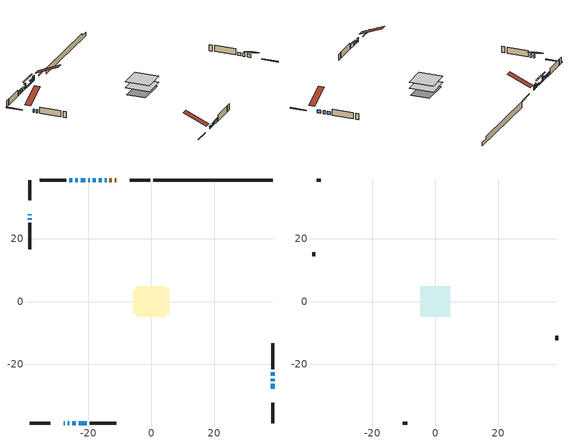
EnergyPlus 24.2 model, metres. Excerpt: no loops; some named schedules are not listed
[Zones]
conditioned space
 floor adiabatic (AdiabaticFloorConstruction): -4.83,-4.83 -4.83,4.83 4.83,4.83 4.83,-4.83 z0.77
 floor foundation (Slab1 construction): -5.78,-3.72 -5.78,3.72 5.78,3.72 5.78,-3.72 z-1.55
 wall outside (RimJoist1 construction): -0.27,38.64 -6.78,38.64 / -38.64,-38.64 -32.13,-38.64 / -38.64,38.64 -38.64,32.13 / 38.64,-38.64 38.64,-32.13 z0.77:1.07
 wall outside (AdiabaticWallConstruction 1): -11.15,38.64 -11.69,38.64 / -12.62,38.64 -13.29,38.64 z0.77:2.8
 wall outside (AdiabaticWallConstruction): -14.22,38.64 -14.8,38.64 / -20.93,38.64 -22.46,38.64 z0.77:1.71; 38.64,-27.76 38.64,-26.23 / 38.64,-25.31 38.64,-24.54 / -38.64,27.76 -38.64,27.36 / -38.64,26.43 -38.64,25.96 / 38.64,-23.61 38.64,-22.54 z0.77:1.99; -15.73,38.64 -16.65,38.64 z0.77:1.31; -17.57,38.64 -18.57,38.64 z0.77:1.36; -27.76,-38.64 -27.45,-38.64 z0.77:1.69; -19.49,38.64 -20.01,38.64 z0.77:2.6; -23.38,38.64 -24.15,38.64 z0.77:1.86; -25.08,38.64 -26.15,38.64 z0.77:1.84; -26.53,-38.64 -26.03,-38.64 z0.77:1.27; -25.1,-38.64 -24.03,-38.64 z0.77:1.89; -23.1,-38.64 -20.54,-38.64 z0.77:2.17
 wall outside (Wall1 construction): -27.07,38.64 -35.48,38.64 / -19.61,-38.64 -11.2,-38.64 / -38.64,25.03 -38.64,16.62 / 38.64,-21.61 38.64,-13.2 z0.77:3.21
 wall foundation (FoundationWall1 construction): 0.66,38.64,-1.55 0.66,38.64,0.77 34.85,38.64,0.77 34.85,38.64,-0.14 38.64,38.64,-0.14 38.64,38.64,-1.55
 window (WindowConstruction 9): -14.22,38.64 -14.8,38.64 z0.77:1.71
 window (WindowConstruction 7): 38.64,-27.76 38.64,-26.23 z0.77:1.99
 window (WindowConstruction 8): 38.64,-25.31 38.64,-24.54 z0.77:1.99
 window (WindowConstruction 11): -15.73,38.64 -16.65,38.64 z0.77:1.3
 window (WindowConstruction 12): -17.58,38.64 -18.57,38.64 z0.77:1.36
 window (WindowConstruction 13): -38.64,27.76 -38.64,27.36 z0.77:1.99
 window (WindowConstruction 14): -38.64,26.43 -38.64,25.96 z0.77:1.99
 window (WindowConstruction 15): 38.64,-23.61 38.64,-22.54 z0.77:1.99
 window (WindowConstruction 10): -27.76,-38.64 -27.46,-38.64 z0.77:1.68
 window (WindowConstruction): -19.49,38.64 -20,38.64 z0.77:2.6
 window (WindowConstruction 1): -20.93,38.64 -22.46,38.64 z0.77:1.71
 window (WindowConstruction 2): -23.39,38.64 -24.15,38.64 z0.77:1.86
 window (WindowConstruction 3): -25.08,38.64 -26.14,38.64 z0.77:1.84
 window (WindowConstruction 4): -26.53,-38.64 -26.03,-38.64 z0.77:1.27
 window (WindowConstruction 5): -25.1,-38.64 -24.03,-38.64 z0.77:1.89
 window (WindowConstruction 6): -23.1,-38.64 -20.54,-38.64 z0.77:2.17
 door (Door): -11.15,38.64 -11.69,38.64 z0.77:2.8
 door (Door 1): -12.62,38.64 -13.29,38.64 z0.77:2.8
 ceiling adiabatic (AdiabaticFloorConstruction): 4.83,-4.83 4.83,4.83 -4.83,4.83 -4.83,-4.83 z0.77
attic - vented
 floor to conditioned space (Floor1 construction Reversed): -4.83,-4.83 -4.83,4.83 4.83,4.83 4.83,-4.83 z3.21
 wall outside (Wall2 construction): -36.41,38.64 -37.71,38.64 / -10.27,-38.64 -8.97,-38.64 / -38.64,15.69 -38.64,14.39 / 38.64,-12.27 38.64,-10.97 z0.77:3.21
 roof outside (Roof1 construction): -10.22,38.64,3.21 -10.22,29.37,7.07 -7.71,29.37,7.07 -7.71,38.64,3.21; -28.69,-38.64,3.21 -28.69,-29.37,7.07 -31.2,-29.37,7.07 -31.2,-38.64,3.21; -38.64,28.69,3.21 -29.37,28.69,7.07 -29.37,31.2,7.07 -38.64,31.2,3.21; 38.64,-28.69,3.21 29.37,-28.69,7.07 29.37,-31.2,7.07 38.64,-31.2,3.21
shading: -15.1,38.64 -13.92,38.64 -13.92,39.1 -15.1,39.1 z2.01; -19.24,38.64 -13.14,38.64 -13.14,39.1 -19.24,39.1 z3.89; -21.16,38.64 -14.98,38.64 -14.98,39.1 -21.16,39.1 z3.95; -27.16,-38.64 -28.06,-38.64 -28.06,-39.1 -27.16,-39.1 z1.98; -20.15,38.64 -19.35,38.64 -19.35,39.1 -20.15,39.1 z2.75; -22.61,38.64 -20.78,38.64 -20.78,39.1 -22.61,39.1 z1.86; -24.3,38.64 -23.24,38.64 -23.24,39.1 -24.3,39.1 z2.01; -26.29,38.64 -24.93,38.64 -24.93,39.1 -26.29,39.1 z1.99; -25.88,-38.64 -26.68,-38.64 -26.68,-39.1 -25.88,-39.1 z1.42; -23.88,-38.64 -25.25,-38.64 -25.25,-39.1 -23.88,-39.1 z2.04; -20.39,-38.64 -23.25,-38.64 -23.25,-39.1 -20.39,-39.1 z2.32
[Building]
Building 1: Terrain=Suburbs
[Site:Location]
Edmonton Intl AP_AB: Latitude {deg}=53.31; Longitude {deg}=-113.58; Time Zone {hr}=-7; Elevation {m}=723; Keep Site Location Information=Yes
[Site:GroundTemperature:Shallow]
-1.56185, -3.61833, -3.78302, -2.80711, 1.11059, 5.01004, 8.39065, 10.5322, 10.7141, 8.97234, 5.67794, 1.89811
[Site:WaterMainsTemperature]
Calculation Method=Schedule; Temperature Schedule=mains temperature schedule
[Material] Roughness=Rough; Thermal Absorptance=0.9
Name | Thickness {m} | Conductivity {W/m-K} | Density {kg/m3} | Specific Heat {J/kg-K} | Solar Absorptance | Visible Absorptance
asphalt or fiberglass shingles | 0.00635 | 0.162714 | 1121.4 | 1465.45 | 0.4 | 0.4
ceiling loosefill ins | 0.169333 | 0.0480833 | 16.02 | 1046.75 | 0.7 | 0.7
ceiling stud and cavity | 0.1397 | 0.0808738 | 65.682 | 1177.47 | 0.7 | 0.7
concrete 4.0 in. | 0.1016 | 1.803125 | 2242.8 | 837.4 | 0.7 | 0.7
concrete 8.0 in. | 0.2032 | 1.803125 | 2242.8 | 837.4 | 0.7 | 0.7
door material | 0.04445 | 0.053851 | 512.64 | 1214.23 | 0.7 | 0.7
door material 1 | 0.04445 | 0.188738 | 512.64 | 1214.23 | 0.7 | 0.7
exterior vertical ins | 0.0267162 | 0.029427 | 32.04 | 1214.23 | 0.7 | 0.7
floor covering | 0.0127 | 0.0433444 | 54.468 | 1339.84 | 0.6 | 0.6
floor rigid ins; wall rigid ins | 0.512978 | 0.029427 | 32.04 | 1214.23 | 0.7 | 0.7
floor stud and cavity | 0.1397 | 1.75129 | 37.0049 | 1207.88 | 0.7 | 0.7
furniture material conditioned space 1 | 0.1524 | 0.115458 | 640.8 | 1214.23 | 0.6 | 0.6
gypsum board | 0.0127 | 0.160291 | 801 | 837.4 | 0.6 | 0.6
gypsum board 1 | 0.0127 | 0.160291 | 801 | 837.4 | 0.7 | 0.7
osb sheathing 0.5 in. | 0.0127 | 0.115458 | 512.64 | 1214.23 | 0.7 | 0.7
osb sheathing 0.75 in. | 0.01905 | 0.115458 | 512.64 | 1214.23 | 0.7 | 0.7
osb sheathing 2.0 in. | 0.0508 | 0.115458 | 512.64 | 1214.23 | 0.7 | 0.7
rim joist stud and cavity | 0.0508 | 0.0474835 | 125.044 | 1163.47 | 0.6 | 0.6
wall stud and cavity | 0.1397 | 0.113992 | 139.0536 | 1170.24 | 0.7 | 0.7
wall stud and cavity 1 | 0.0889 | 6.1454 | 50.32683 | 1063.81 | 0.6 | 0.6
wall stud and cavity 2 | 0.0889 | 0.380278 | 52.3479 | 1209.89 | 0.7 | 0.7
wall stud and cavity 3 | 0.0889 | 0.391764 | 83.0341 | 1211.67 | 0.7 | 0.7
wood siding | 0.0254 | 0.102417 | 544.68 | 1172.36 | 0.4 | 0.4
wood siding 1 | 0.00254 | 0.102417 | 544.68 | 1172.36 | 0.4 | 0.4
wood siding 2; wood siding 3; wood siding 4 | 0.0254 | 0.102417 | 544.68 | 1172.36 | 0.7 | 0.7
[WindowMaterial:SimpleGlazingSystem]
Name | U-Factor {W/m2-K} | Solar Heat Gain Coefficient
WindowMaterial | 1.740307 | 0.25
WindowMaterial 1 | 2.97698 | 0.57
WindowMaterial 10 | 5.49119 | 0.61
WindowMaterial 11 | 5.29076 | 0.62
WindowMaterial 12 | 5.15165 | 0.63
WindowMaterial 2 | 3.01445 | 0.51
WindowMaterial 3 | 3.003662 | 0.54
WindowMaterial 4 | 3.09508 | 0.34
WindowMaterial 5 | 2.99912 | 0.55
WindowMaterial 6 | 3.03546 | 0.7
WindowMaterial 7 | 1.510348 | 0.29
WindowMaterial 8 | 2.7578 | 0.6
WindowMaterial 9 | 4.81665 | 0.58
[Construction]
AdiabaticFloorConstruction: floor stud and cavity, floor rigid ins, osb sheathing 0.75 in., floor covering
AdiabaticWallConstruction: wood siding 3, wall rigid ins, wall stud and cavity 2, gypsum board
AdiabaticWallConstruction 1: wood siding 4, wall rigid ins, wall stud and cavity 2, gypsum board
Door: door material
Door 1: door material 1
Floor1 construction Reversed: gypsum board, ceiling stud and cavity, ceiling loosefill ins
FoundationWall1 construction: concrete 8.0 in., gypsum board 1
furniture construction conditioned space 1: furniture material conditioned space 1
PartitionWallConstruction: gypsum board, wall stud and cavity 3, gypsum board
RimJoist1 construction: wood siding 2, osb sheathing 2.0 in., rim joist stud and cavity
Roof1 construction: asphalt or fiberglass shingles
Slab1 construction: concrete 4.0 in.
Wall1 construction: wood siding, osb sheathing 0.5 in., wall stud and cavity, gypsum board
Wall2 construction: wood siding 1, wall stud and cavity 1
WindowConstruction; WindowConstruction 7: WindowMaterial
WindowConstruction 1: WindowMaterial 1
WindowConstruction 10: WindowMaterial 9
WindowConstruction 11; WindowConstruction 13: WindowMaterial 10
WindowConstruction 12; WindowConstruction 14: WindowMaterial 11
WindowConstruction 15: WindowMaterial 12
WindowConstruction 2: WindowMaterial 2
WindowConstruction 3: WindowMaterial 3
WindowConstruction 4: WindowMaterial 4
WindowConstruction 5: WindowMaterial 5
WindowConstruction 6: WindowMaterial 6
WindowConstruction 8: WindowMaterial 7
WindowConstruction 9: WindowMaterial 8
[Zone] Multiplier=1; Part of Total Floor Area=Yes
Name | Volume {m3}
attic - vented | 57.6487
conditioned space | 448.1
[Space]
Name | Zone | Volume {m3}
attic - vented 1 | attic - vented | 57.6487
conditioned space 1 | conditioned space | 448.1
[ZoneInfiltration:EffectiveLeakageArea]
infil attic - vented 1: Zone or Space=attic - vented 1; Schedule=Always On Discrete; Effective Air Leakage Area {cm2}=3240.7; Stack Coefficient=0.000438263; Wind Coefficient=1.41445e-05
[ZoneMixing]
whole house fan mix: Zone or Space=attic - vented; Schedule=Always On Continuous; Design Flow Rate Calculation Method=Flow/Zone; Design Flow Rate {m3/s}=0; Source Zone or Space=conditioned space
[SurfaceProperty:ExposedFoundationPerimeter]
Slab1: Exposed Perimeter Calculation Method=TotalExposedPerimeter; Total Exposed Perimeter {m}=37.98
[InternalMass] Zone or ZoneList=conditioned space; Space or SpaceList=conditioned space 1
Name | Construction | Surface Area {m2}
furniture mass conditioned space 1 | furniture construction conditioned space 1 | 71.6803
partition wall mass | PartitionWallConstruction | 179.201
[Lights]
interior lighting: Zone or ZoneList or Space or SpaceList=conditioned space 1; Schedule=interior lighting schedule; Design Level Calculation Method=LightingLevel; Lighting Level {W}=343.2; Return Air Fraction=0; Fraction Radiant=0.6; Fraction Visible=0.2; Fraction Replaceable=1
[People]
occupants: Zone or ZoneList or Space or SpaceList=conditioned space 1; Number of People Schedule=occupants schedule; Number of People Calculation Method=People; Number of People=3; Fraction Radiant=0.314171; Sensible Heat Fraction=0.56303; Activity Level Schedule=occupants activity schedule; Carbon Dioxide Generation Rate {m3/s-W}=0; Enable ASHRAE 55 Comfort Warnings=No; Mean Radiant Temperature Calculation Type=EnclosureAveraged
[ElectricEquipment] Zone or ZoneList or Space or SpaceList=conditioned space 1; Design Level Calculation Method=EquipmentLevel
Name | Schedule | Design Level {W} | Fraction Latent | Fraction Radiant | Fraction Lost
clothes dryer | clothes dryer schedule | 140.772 | 0.015 | 0.081 | 0.85
clothes washer | clothes washer schedule | 32.1985 | 0.03 | 0.162 | 0.7
cooking range | cooking range schedule | 215.147 | 0.08 | 0.432 | 0.2
dishwasher | dishwasher schedule | 66.8632 | 0.3 | 0.18 | 0.4
fridge | fridge schedule | 72.9452 | 0 | 0.6 | 0
mech vent bath fan 0 | mech vent bath fan 0 schedule | 25.1 | 0 | 0 | 1
mech vent bath fan 1 | mech vent bath fan 1 schedule | 25.1 | 0 | 0 | 1
mech vent house fan | mech vent house fan schedule | 0 | 0 | 0 | 1
mech vent house fan cfis | mech vent house fan cfis schedule | 0 | 0 | 0 | 0
mech vent range fan 0 | mech vent range fan 0 schedule | 57 | 0 | 0 | 1
misc plug loads | misc plug loads schedule | 494.7 | 0.045 | 0.513 | 0.1
whole house fan | Always On Discrete | 0 | 0 | 0 | 1
[OtherEquipment] Zone or ZoneList or Space or SpaceList=conditioned space 1; Design Level Calculation Method=EquipmentLevel
Name | Fuel Type | Schedule | Design Level {W} | Fraction Latent | Fraction Radiant | Fraction Lost
clothes dryer 1 | Electricity | clothes dryer schedule | 0 | 0.015 | 0.081 | 0.85
cooking range 1 | Electricity | cooking range schedule | 0 | 0.08 | 0.432 | 0.2
general water use latent | None | general water use schedule | 62.594 | 1 | 0 | 0
general water use sensible | None | general water use schedule | -61.6891 | 0 | 0.6 | 0
mech vent house fan latent load | None | Always On Discrete | 0 | 1 | 0 | 0
mech vent house fan sensible load | None | Always On Discrete | 0 | 0 | 0 | 0
water heater energy adjustment1 | NaturalGas | Always On Discrete | 0.01 | 0 | 0 | 1
[ZoneInfiltration:DesignFlowRate] Zone or ZoneList or Space or SpaceList=conditioned space 1; Schedule=Always On Discrete; Design Flow Rate Calculation Method=Flow/Zone; Design Flow Rate {m3/s}=0
infil flow; natural vent flow; whole house fan flow
[AvailabilityManager:Scheduled]
furnace airloop Availability Manager: Schedule=Always On Discrete
[Foundation:Kiva]
Foundation Kiva 1: Initial Indoor Air Temperature {C}=18; Wall Height Above Grade {m}=0.769986; Wall Depth Below Slab {m}=0.2032; Custom Block Material Name 1=exterior vertical ins; Custom Block Depth 1 {m}=2.31999; Custom Block X Position 1 {m}=0.2159; Custom Block Z Position 1 {m}=0
[Foundation:Kiva:Settings]
Soil Conductivity {W/m-K}=0.849921; Soil Density {kg/m3}=1842.3; Soil Specific Heat {J/kg-K}=418.7; Ground Solar Absorptivity=0.9; Ground Thermal Absorptivity=0.9; Ground Surface Roughness {m}=0.03; Far-Field Width {m}=40; Deep-Ground Boundary Condition=ZeroFlux; Deep-Ground Depth {m}=40; Minimum Cell Dimension {m}=0.2; Maximum Cell Growth Coefficient=3; Simulation Timestep=Timestep
[Exterior:Lights]
exterior lighting: Schedule=exterior lighting schedule; Design Level {W}=75.6
[EnergyManagementSystem:GlobalVariable]
furnace_airloop_Fan_RTF
infil_program_Qfan
infil_program_Qinf
natural_vent_program_Qnv
natural_vent_program_Qwhf
[EnergyManagementSystem:Sensor]
Name | Output:Variable or Output:Meter Index Key | Output:Variable or Output:Meter
airflow_gain | infil flow | Infiltration Sensible Heat Gain Energy
airflow_gain_1 | natural vent flow | Infiltration Sensible Heat Gain Energy
airflow_gain_2 | whole house fan flow | Infiltration Sensible Heat Gain Energy
airflow_loss | infil flow | Infiltration Sensible Heat Loss Energy
airflow_loss_1 | natural vent flow | Infiltration Sensible Heat Loss Energy
airflow_loss_2 | whole house fan flow | Infiltration Sensible Heat Loss Energy
clg_load_cond |  | Cooling:EnergyTransfer:Zone:CONDITIONED SPACE
clg_sp_s; clg_sp_s_1 | cooling setpoint | Schedule Value
clothes_dryer_exhaust_0_sch_s | clothes dryer exhaust 0 schedule | Schedule Value
cool_season | cooling season schedule | Schedule Value
htg_load_cond |  | Heating:EnergyTransfer:Zone:CONDITIONED SPACE
htg_sp_s; htg_sp_s_1 | heating setpoint | Schedule Value
ig_ee_conv | clothes dryer | Electric Equipment Convective Heating Energy
ig_ee_conv_2 | cooking range | Electric Equipment Convective Heating Energy
ig_ee_conv_4 | fridge | Electric Equipment Convective Heating Energy
ig_ee_conv_5 | misc plug loads | Electric Equipment Convective Heating Energy
ig_ee_conv_6 | whole house fan | Electric Equipment Convective Heating Energy
ig_ee_rad | clothes dryer | Electric Equipment Radiant Heating Energy
ig_ee_rad_2 | cooking range | Electric Equipment Radiant Heating Energy
ig_ee_rad_4 | fridge | Electric Equipment Radiant Heating Energy
ig_ee_rad_5 | misc plug loads | Electric Equipment Radiant Heating Energy
ig_ee_rad_6 | whole house fan | Electric Equipment Radiant Heating Energy
ig_lgt_conv | interior lighting | Lights Convective Heating Energy
ig_lgt_rad | interior lighting | Lights Radiant Heating Energy
ig_lgt_vis | interior lighting | Lights Visible Radiation Heating Energy
ig_oe_conv | clothes dryer 1 | Other Equipment Convective Heating Energy
ig_oe_conv_1 | cooking range 1 | Other Equipment Convective Heating Energy
ig_oe_conv_2 | general water use latent | Other Equipment Convective Heating Energy
ig_oe_conv_3 | general water use sensible | Other Equipment Convective Heating Energy
ig_oe_conv_4 | water heater energy adjustment1 | Other Equipment Convective Heating Energy
ig_oe_rad | clothes dryer 1 | Other Equipment Radiant Heating Energy
ig_oe_rad_1 | cooking range 1 | Other Equipment Radiant Heating Energy
ig_oe_rad_2 | general water use latent | Other Equipment Radiant Heating Energy
ig_oe_rad_3 | general water use sensible | Other Equipment Radiant Heating Energy
ig_oe_rad_4 | water heater energy adjustment1 | Other Equipment Radiant Heating Energy
ig_ppl_conv | occupants | People Convective Heating Energy
ig_ppl_rad | occupants | People Radiant Heating Energy
im_conv | furniture mass conditioned space 1 | Surface Inside Face Convection Heat Gain Energy
im_conv_1 | partition wall mass | Surface Inside Face Convection Heat Gain Energy
im_ig | furniture mass conditioned space 1 | Surface Inside Face Internal Gains Radiation Heat Gain Energy
im_ig_1 | partition wall mass | Surface Inside Face Internal Gains Radiation Heat Gain Energy
im_lgt | furniture mass conditioned space 1 | Surface Inside Face Lights Radiation Heat Gain Energy
im_lgt_1 | partition wall mass | Surface Inside Face Lights Radiation Heat Gain Energy
im_sol | furniture mass conditioned space 1 | Surface Inside Face Solar Radiation Heat Gain Energy
im_sol_1 | partition wall mass | Surface Inside Face Solar Radiation Heat Gain Energy
im_surf | furniture mass conditioned space 1 | Surface Inside Face Net Surface Thermal Radiation Heat Gain Energy
im_surf_1 | partition wall mass | Surface Inside Face Net Surface Thermal Radiation Heat Gain Energy
mech_vent_bath_fan_0_sch_s | mech vent bath fan 0 schedule | Schedule Value
mech_vent_bath_fan_1_sch_s | mech vent bath fan 1 schedule | Schedule Value
mech_vent_range_fan_0_sch_s | mech vent range fan 0 schedule | Schedule Value
mv_conv | mech vent bath fan 0 | Electric Equipment Convective Heating Energy
mv_conv_1 | mech vent bath fan 1 | Electric Equipment Convective Heating Energy
mv_conv_2 | mech vent house fan | Electric Equipment Convective Heating Energy
mv_conv_3 | mech vent house fan cfis | Electric Equipment Convective Heating Energy
mv_conv_4 | mech vent range fan 0 | Electric Equipment Convective Heating Energy
mv_conv_5 | mech vent house fan latent load | Other Equipment Convective Heating Energy
mv_conv_6 | mech vent house fan sensible load | Other Equipment Convective Heating Energy
mv_rad | mech vent bath fan 0 | Electric Equipment Radiant Heating Energy
mv_rad_1 | mech vent bath fan 1 | Electric Equipment Radiant Heating Energy
mv_rad_2 | mech vent house fan | Electric Equipment Radiant Heating Energy
mv_rad_3 | mech vent house fan cfis | Electric Equipment Radiant Heating Energy
mv_rad_4 | mech vent range fan 0 | Electric Equipment Radiant Heating Energy
mv_rad_5 | mech vent house fan latent load | Other Equipment Radiant Heating Energy
mv_rad_6 | mech vent house fan sensible load | Other Equipment Radiant Heating Energy
natural_vent_s | natural vent schedule | Schedule Value
out_pb_s |  | Site Outdoor Air Barometric Pressure
out_wt_s |  | Site Outdoor Air Humidity Ratio
site_vw_s |  | Site Wind Speed
ss_back_out | Window1 | Surface Window Shortwave from Zone Back Out Window Heat Transfer Rate
ss_back_out_1 | Window10 | Surface Window Shortwave from Zone Back Out Window Heat Transfer Rate
ss_back_out_10 | Window4 | Surface Window Shortwave from Zone Back Out Window Heat Transfer Rate
ss_back_out_11 | Window5 | Surface Window Shortwave from Zone Back Out Window Heat Transfer Rate
ss_back_out_12 | Window6 | Surface Window Shortwave from Zone Back Out Window Heat Transfer Rate
ss_back_out_13 | Window7 | Surface Window Shortwave from Zone Back Out Window Heat Transfer Rate
ss_back_out_14 | Window8 | Surface Window Shortwave from Zone Back Out Window Heat Transfer Rate
ss_back_out_15 | Window9 | Surface Window Shortwave from Zone Back Out Window Heat Transfer Rate
ss_back_out_2 | Window12 | Surface Window Shortwave from Zone Back Out Window Heat Transfer Rate
ss_back_out_3 | Window13 | Surface Window Shortwave from Zone Back Out Window Heat Transfer Rate
ss_back_out_4 | Window14 | Surface Window Shortwave from Zone Back Out Window Heat Transfer Rate
ss_back_out_5 | Window15 | Surface Window Shortwave from Zone Back Out Window Heat Transfer Rate
ss_back_out_6 | Window16 | Surface Window Shortwave from Zone Back Out Window Heat Transfer Rate
ss_back_out_7 | Window17 | Surface Window Shortwave from Zone Back Out Window Heat Transfer Rate
ss_back_out_8 | Window2 | Surface Window Shortwave from Zone Back Out Window Heat Transfer Rate
ss_back_out_9 | Window3 | Surface Window Shortwave from Zone Back Out Window Heat Transfer Rate
ss_conv | Door1 | Surface Inside Face Convection Heat Gain Energy
ss_conv_1 | Door2 | Surface Inside Face Convection Heat Gain Energy
ss_conv_10 | Window2 | Surface Inside Face Convection Heat Gain Energy
ss_conv_11 | Window3 | Surface Inside Face Convection Heat Gain Energy
ss_conv_12 | Window4 | Surface Inside Face Convection Heat Gain Energy
ss_conv_13 | Window5 | Surface Inside Face Convection Heat Gain Energy
ss_conv_14 | Window6 | Surface Inside Face Convection Heat Gain Energy
ss_conv_15 | Window7 | Surface Inside Face Convection Heat Gain Energy
ss_conv_16 | Window8 | Surface Inside Face Convection Heat Gain Energy
ss_conv_17 | Window9 | Surface Inside Face Convection Heat Gain Energy
ss_conv_2 | Window1 | Surface Inside Face Convection Heat Gain Energy
ss_conv_3 | Window10 | Surface Inside Face Convection Heat Gain Energy
ss_conv_4 | Window12 | Surface Inside Face Convection Heat Gain Energy
ss_conv_5 | Window13 | Surface Inside Face Convection Heat Gain Energy
ss_conv_6 | Window14 | Surface Inside Face Convection Heat Gain Energy
ss_conv_7 | Window15 | Surface Inside Face Convection Heat Gain Energy
ss_conv_8 | Window16 | Surface Inside Face Convection Heat Gain Energy
ss_conv_9 | Window17 | Surface Inside Face Convection Heat Gain Energy
ss_ig | Door1 | Surface Inside Face Internal Gains Radiation Heat Gain Energy
ss_ig_1 | Door2 | Surface Inside Face Internal Gains Radiation Heat Gain Energy
ss_ig_10 | Window2 | Surface Inside Face Internal Gains Radiation Heat Gain Energy
ss_ig_11 | Window3 | Surface Inside Face Internal Gains Radiation Heat Gain Energy
ss_ig_12 | Window4 | Surface Inside Face Internal Gains Radiation Heat Gain Energy
ss_ig_13 | Window5 | Surface Inside Face Internal Gains Radiation Heat Gain Energy
ss_ig_14 | Window6 | Surface Inside Face Internal Gains Radiation Heat Gain Energy
ss_ig_15 | Window7 | Surface Inside Face Internal Gains Radiation Heat Gain Energy
ss_ig_16 | Window8 | Surface Inside Face Internal Gains Radiation Heat Gain Energy
ss_ig_17 | Window9 | Surface Inside Face Internal Gains Radiation Heat Gain Energy
ss_ig_2 | Window1 | Surface Inside Face Internal Gains Radiation Heat Gain Energy
ss_ig_3 | Window10 | Surface Inside Face Internal Gains Radiation Heat Gain Energy
ss_ig_4 | Window12 | Surface Inside Face Internal Gains Radiation Heat Gain Energy
ss_ig_5 | Window13 | Surface Inside Face Internal Gains Radiation Heat Gain Energy
ss_ig_6 | Window14 | Surface Inside Face Internal Gains Radiation Heat Gain Energy
ss_ig_7 | Window15 | Surface Inside Face Internal Gains Radiation Heat Gain Energy
ss_ig_8 | Window16 | Surface Inside Face Internal Gains Radiation Heat Gain Energy
ss_ig_9 | Window17 | Surface Inside Face Internal Gains Radiation Heat Gain Energy
ss_lgt | Door1 | Surface Inside Face Lights Radiation Heat Gain Energy
ss_lgt_1 | Door2 | Surface Inside Face Lights Radiation Heat Gain Energy
ss_sol | Door1 | Surface Inside Face Solar Radiation Heat Gain Energy
ss_sol_1 | Door2 | Surface Inside Face Solar Radiation Heat Gain Energy
ss_surf | Door1 | Surface Inside Face Net Surface Thermal Radiation Heat Gain Energy
ss_surf_1 | Door2 | Surface Inside Face Net Surface Thermal Radiation Heat Gain Energy
ss_surf_10 | Window2 | Surface Inside Face Net Surface Thermal Radiation Heat Gain Energy
ss_surf_11 | Window3 | Surface Inside Face Net Surface Thermal Radiation Heat Gain Energy
ss_surf_12 | Window4 | Surface Inside Face Net Surface Thermal Radiation Heat Gain Energy
ss_surf_13 | Window5 | Surface Inside Face Net Surface Thermal Radiation Heat Gain Energy
ss_surf_14 | Window6 | Surface Inside Face Net Surface Thermal Radiation Heat Gain Energy
ss_surf_15 | Window7 | Surface Inside Face Net Surface Thermal Radiation Heat Gain Energy
ss_surf_16 | Window8 | Surface Inside Face Net Surface Thermal Radiation Heat Gain Energy
ss_surf_17 | Window9 | Surface Inside Face Net Surface Thermal Radiation Heat Gain Energy
ss_surf_2 | Window1 | Surface Inside Face Net Surface Thermal Radiation Heat Gain Energy
ss_surf_3 | Window10 | Surface Inside Face Net Surface Thermal Radiation Heat Gain Energy
ss_surf_4 | Window12 | Surface Inside Face Net Surface Thermal Radiation Heat Gain Energy
ss_surf_5 | Window13 | Surface Inside Face Net Surface Thermal Radiation Heat Gain Energy
ss_surf_6 | Window14 | Surface Inside Face Net Surface Thermal Radiation Heat Gain Energy
ss_surf_7 | Window15 | Surface Inside Face Net Surface Thermal Radiation Heat Gain Energy
ss_surf_8 | Window16 | Surface Inside Face Net Surface Thermal Radiation Heat Gain Energy
ss_surf_9 | Window17 | Surface Inside Face Net Surface Thermal Radiation Heat Gain Energy
ss_trans_in | Window1 | Surface Window Transmitted Solar Radiation Rate
ss_trans_in_1 | Window10 | Surface Window Transmitted Solar Radiation Rate
ss_trans_in_10 | Window4 | Surface Window Transmitted Solar Radiation Rate
ss_trans_in_11 | Window5 | Surface Window Transmitted Solar Radiation Rate
ss_trans_in_12 | Window6 | Surface Window Transmitted Solar Radiation Rate
ss_trans_in_13 | Window7 | Surface Window Transmitted Solar Radiation Rate
ss_trans_in_14 | Window8 | Surface Window Transmitted Solar Radiation Rate
ss_trans_in_15 | Window9 | Surface Window Transmitted Solar Radiation Rate
ss_trans_in_2 | Window12 | Surface Window Transmitted Solar Radiation Rate
